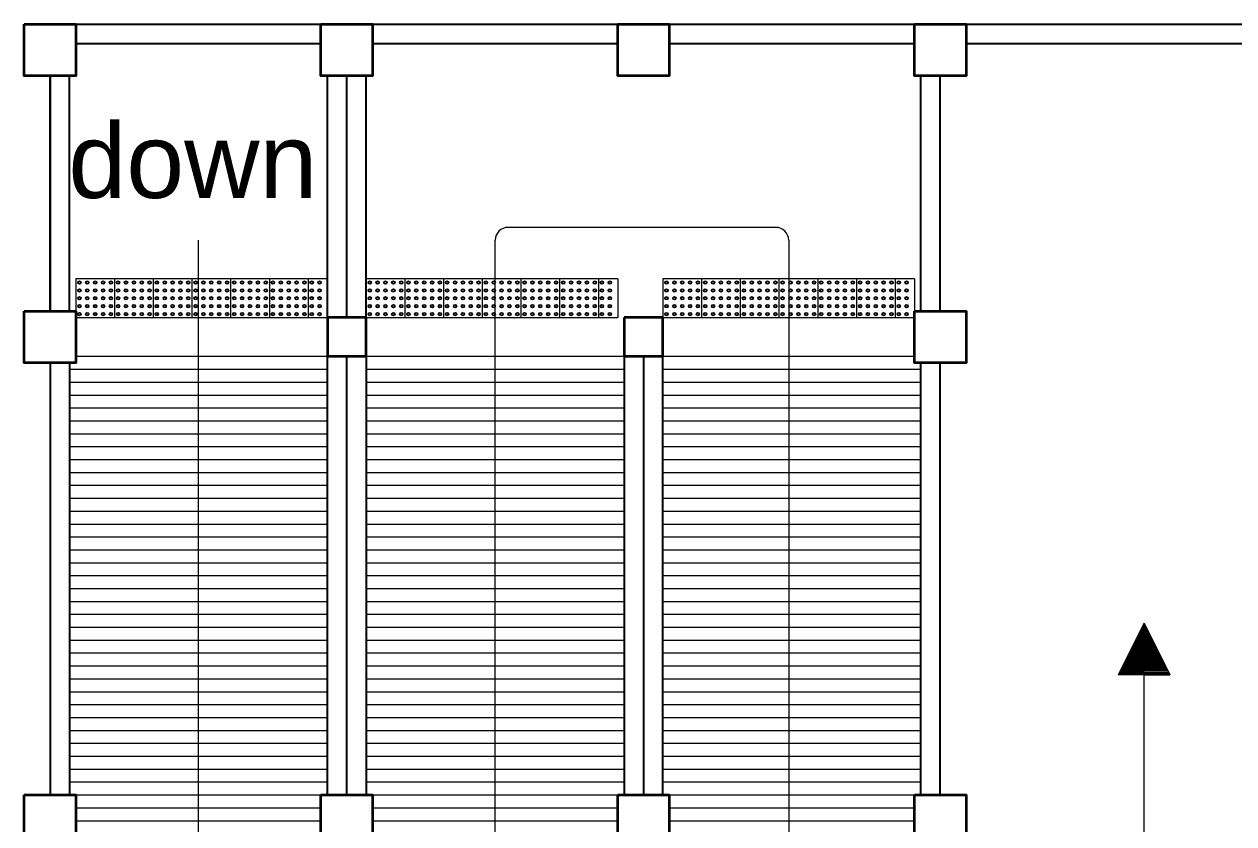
# Model space of a CAD drawing. Header units: inches. Extents: x 57 to 217, y -85 to 29.
# Drawn here: x 127.9 to 137.28, y -61.93 to -55.73 of the extents above; entities that cross this region are included whole.
import ezdxf

# ---------------------------------------------------------------- set-up
doc = ezdxf.new("R2010")
doc.units = ezdxf.units.IN
doc.header["$MEASUREMENT"] = 0
doc.styles.add('SWISSLT175', font='swissl.ttf', dxfattribs={"height": 0.175})

msp = doc.modelspace()

# ---------------------------------------------------------------- linework, layer by layer
at = {"color": 8, "lineweight": 25}
for p, q in [((128.3024, -55.7289), (132.9024, -55.7289)), ((132.9024, -55.7289), (138.2024, -55.7289)), ((128.3024, -55.8789), (130.2024, -55.8789)), ((130.6024, -55.8789), (132.5024, -55.8789)), ((132.9024, -55.8789), (134.8024, -55.8789)), ((135.2024, -55.8789), (138.2024, -55.8789)), ((128.1024, -56.1289), (128.1024, -57.9539)), ((128.1024, -57.9539), (128.1024, -56.1289)), ((128.2524, -57.9539), (128.2524, -56.1289)), ((130.2524, -58.0039), (130.2524, -56.1289)), ((130.4024, -58.0039), (130.4024, -56.1289)), ((130.5524, -58.0039), (130.5524, -56.1289)), ((134.8524, -57.9539), (134.8524, -56.1289)), ((135.0024, -57.9539), (135.0024, -56.1289)), ((132.5524, -58.0039), (132.5524, -61.7039)), ((132.8524, -61.7039), (132.8524, -58.0039)), ((130.2524, -61.7039), (130.2524, -58.3039)), ((130.4024, -61.7039), (130.4024, -58.3039)), ((130.5524, -58.3039), (130.5524, -61.7039)), ((132.7024, -58.3039), (132.7024, -61.7039)), ((128.1024, -58.3539), (128.1024, -61.7039)), ((128.2524, -58.3539), (128.2524, -61.7039)), ((134.8524, -61.7039), (134.8524, -58.3539)), ((135.0024, -61.7039), (135.0024, -58.3539))]:
    msp.add_line(p, q, dxfattribs=at)
at = {"color": 8, "lineweight": 9}
for p, q in [((133.7274, -57.3039), (131.6524, -57.3039)), ((129.2524, -70.3039), (129.2524, -57.4039)), ((131.5524, -71.3572), (131.5524, -57.4039)), ((133.8274, -57.4039), (133.8274, -71.3572)), ((128.6024, -57.7039), (128.3024, -57.7039)), ((128.3024, -57.7039), (128.3024, -58.0039)), ((128.9024, -57.7039), (128.6024, -57.7039)), ((128.6024, -57.7039), (128.6024, -58.0039)), ((129.2024, -57.7039), (128.9024, -57.7039)), ((128.9024, -57.7039), (128.9024, -58.0039)), ((129.5024, -57.7039), (129.2024, -57.7039)), ((129.2024, -57.7039), (129.2024, -58.0039)), ((129.8024, -57.7039), (129.5024, -57.7039)), ((129.5024, -57.7039), (129.5024, -58.0039)), ((129.8024, -57.7039), (129.8024, -58.0039)), ((130.1024, -57.7039), (129.8024, -57.7039)), ((130.1024, -57.7039), (130.1024, -58.0039)), ((130.2524, -57.7039), (130.1024, -57.7039)), ((130.2524, -57.7039), (130.2524, -58.0039)), ((130.8524, -57.7039), (130.5524, -57.7039)), ((130.5524, -57.7039), (130.5524, -58.0039)), ((131.1524, -57.7039), (130.8524, -57.7039)), ((130.8524, -57.7039), (130.8524, -58.0039)), ((131.4524, -57.7039), (131.1524, -57.7039)), ((131.1524, -57.7039), (131.1524, -58.0039)), ((131.7524, -57.7039), (131.4524, -57.7039)), ((131.4524, -57.7039), (131.4524, -58.0039)), ((132.0524, -57.7039), (131.7524, -57.7039)), ((131.7524, -57.7039), (131.7524, -58.0039)), ((132.3524, -57.7039), (132.0524, -57.7039)), ((132.0524, -57.7039), (132.0524, -58.0039)), ((132.5024, -57.7039), (132.3524, -57.7039)), ((132.3524, -57.7039), (132.3524, -58.0039)), ((132.5024, -57.7039), (132.5024, -58.0039)), ((133.1524, -57.7039), (132.8524, -57.7039)), ((132.8524, -57.7039), (132.8524, -58.0039)), ((133.4524, -57.7039), (133.1524, -57.7039)), ((133.1524, -57.7039), (133.1524, -58.0039)), ((133.7524, -57.7039), (133.4524, -57.7039)), ((133.4524, -57.7039), (133.4524, -58.0039)), ((134.0524, -57.7039), (133.7524, -57.7039)), ((133.7524, -57.7039), (133.7524, -58.0039)), ((134.3524, -57.7039), (134.0524, -57.7039)), ((134.0524, -57.7039), (134.0524, -58.0039)), ((134.6524, -57.7039), (134.3524, -57.7039)), ((134.3524, -57.7039), (134.3524, -58.0039)), ((134.8024, -57.7039), (134.6524, -57.7039)), ((134.6524, -57.7039), (134.6524, -58.0039)), ((134.8024, -57.7039), (134.8024, -58.0039)), ((128.3024, -58.0039), (128.6024, -58.0039)), ((128.6024, -58.0039), (128.9024, -58.0039)), ((128.9024, -58.0039), (129.2024, -58.0039)), ((129.2024, -58.0039), (129.5024, -58.0039)), ((129.5024, -58.0039), (129.8024, -58.0039)), ((129.8024, -58.0039), (130.1024, -58.0039)), ((130.1024, -58.0039), (130.4024, -58.0039)), ((130.5524, -58.0039), (130.8524, -58.0039)), ((130.8524, -58.0039), (131.1524, -58.0039)), ((131.1524, -58.0039), (131.4524, -58.0039)), ((131.4524, -58.0039), (131.7524, -58.0039)), ((131.7524, -58.0039), (132.0524, -58.0039)), ((132.0524, -58.0039), (132.5024, -58.0039)), ((132.8524, -58.0039), (133.1524, -58.0039)), ((133.1524, -58.0039), (133.4524, -58.0039)), ((133.4524, -58.0039), (133.7524, -58.0039)), ((133.7524, -58.0039), (134.0524, -58.0039)), ((134.0524, -58.0039), (134.3524, -58.0039)), ((134.3524, -58.0039), (134.8024, -58.0039)), ((128.3024, -58.3039), (130.2524, -58.3039)), ((130.5524, -58.3039), (132.5524, -58.3039)), ((132.8524, -58.3039), (134.8024, -58.3039)), ((128.2524, -58.4039), (130.2524, -58.4039)), ((130.5524, -58.4039), (132.5524, -58.4039)), ((132.8524, -58.4039), (134.8524, -58.4039)), ((128.2524, -58.5039), (130.2524, -58.5039)), ((130.5524, -58.5039), (132.5524, -58.5039)), ((132.8524, -58.5039), (134.8524, -58.5039)), ((128.2524, -58.6039), (130.2524, -58.6039)), ((130.5524, -58.6039), (132.5524, -58.6039)), ((132.8524, -58.6039), (134.8524, -58.6039)), ((128.2524, -58.7039), (130.2524, -58.7039)), ((130.5524, -58.7039), (132.5524, -58.7039)), ((132.8524, -58.7039), (134.8524, -58.7039)), ((128.2524, -58.8039), (130.2524, -58.8039)), ((130.5524, -58.8039), (132.5524, -58.8039)), ((132.8524, -58.8039), (134.8524, -58.8039)), ((128.2524, -58.9039), (130.2524, -58.9039)), ((130.5524, -58.9039), (132.5524, -58.9039)), ((132.8524, -58.9039), (134.8524, -58.9039)), ((128.2524, -59.0039), (130.2524, -59.0039)), ((130.5524, -59.0039), (132.5524, -59.0039)), ((132.8524, -59.0039), (134.8524, -59.0039)), ((128.2524, -59.1039), (130.2524, -59.1039)), ((130.5524, -59.1039), (132.5524, -59.1039)), ((132.8524, -59.1039), (134.8524, -59.1039)), ((128.2524, -59.2039), (130.2524, -59.2039)), ((130.5524, -59.2039), (132.5524, -59.2039)), ((132.8524, -59.2039), (134.8524, -59.2039)), ((128.2524, -59.3039), (130.2524, -59.3039)), ((130.5524, -59.3039), (132.5524, -59.3039)), ((132.8524, -59.3039), (134.8524, -59.3039)), ((128.2524, -59.4039), (130.2524, -59.4039)), ((130.5524, -59.4039), (132.5524, -59.4039)), ((132.8524, -59.4039), (134.8524, -59.4039)), ((128.2524, -59.5039), (130.2524, -59.5039)), ((130.5524, -59.5039), (132.5524, -59.5039)), ((132.8524, -59.5039), (134.8524, -59.5039)), ((128.2524, -59.6039), (130.2524, -59.6039)), ((130.5524, -59.6039), (132.5524, -59.6039)), ((132.8524, -59.6039), (134.8524, -59.6039)), ((128.2524, -59.7039), (130.2524, -59.7039)), ((130.5524, -59.7039), (132.5524, -59.7039)), ((132.8524, -59.7039), (134.8524, -59.7039)), ((128.2524, -59.8039), (130.2524, -59.8039)), ((130.5524, -59.8039), (132.5524, -59.8039)), ((132.8524, -59.8039), (134.8524, -59.8039)), ((128.2524, -59.9039), (130.2524, -59.9039)), ((130.5524, -59.9039), (132.5524, -59.9039)), ((132.8524, -59.9039), (134.8524, -59.9039)), ((128.2524, -60.0039), (130.2524, -60.0039)), ((130.5524, -60.0039), (132.5524, -60.0039)), ((132.8524, -60.0039), (134.8524, -60.0039)), ((128.2524, -60.1039), (130.2524, -60.1039)), ((130.5524, -60.1039), (132.5524, -60.1039)), ((132.8524, -60.1039), (134.8524, -60.1039)), ((128.2524, -60.2039), (130.2524, -60.2039)), ((130.5524, -60.2039), (132.5524, -60.2039)), ((132.8524, -60.2039), (134.8524, -60.2039)), ((128.2524, -60.3039), (130.2524, -60.3039)), ((130.5524, -60.3039), (132.5524, -60.3039)), ((132.8524, -60.3039), (134.8524, -60.3039)), ((136.582, -60.3725), (136.382, -60.7725)), ((136.582, -60.3725), (136.782, -60.7725)), ((128.2524, -60.4039), (130.2524, -60.4039)), ((130.5524, -60.4039), (132.5524, -60.4039)), ((132.8524, -60.4039), (134.8524, -60.4039)), ((136.582, -60.4625), (136.537, -60.4625)), ((136.582, -60.4525), (136.542, -60.4525)), ((136.582, -60.4425), (136.547, -60.4425)), ((136.582, -60.4325), (136.552, -60.4325)), ((136.582, -60.4225), (136.557, -60.4225)), ((136.582, -60.4125), (136.562, -60.4125)), ((136.582, -60.4025), (136.567, -60.4025)), ((136.582, -60.3925), (136.572, -60.3925)), ((136.582, -60.3825), (136.577, -60.3825)), ((136.587, -60.3825), (136.582, -60.3825)), ((136.592, -60.3925), (136.582, -60.3925)), ((136.597, -60.4025), (136.582, -60.4025)), ((136.602, -60.4125), (136.582, -60.4125)), ((136.607, -60.4225), (136.582, -60.4225)), ((136.612, -60.4325), (136.582, -60.4325)), ((136.617, -60.4425), (136.582, -60.4425)), ((136.622, -60.4525), (136.582, -60.4525)), ((136.627, -60.4625), (136.582, -60.4625)), ((128.2524, -60.5039), (130.2524, -60.5039)), ((130.5524, -60.5039), (132.5524, -60.5039)), ((132.8524, -60.5039), (134.8524, -60.5039)), ((136.582, -60.5525), (136.492, -60.5525)), ((136.582, -60.5425), (136.497, -60.5425)), ((136.582, -60.5325), (136.502, -60.5325)), ((136.582, -60.5225), (136.507, -60.5225)), ((136.582, -60.5125), (136.512, -60.5125)), ((136.582, -60.5025), (136.517, -60.5025)), ((136.582, -60.4925), (136.522, -60.4925)), ((136.582, -60.4825), (136.527, -60.4825)), ((136.582, -60.4725), (136.532, -60.4725)), ((136.632, -60.4725), (136.582, -60.4725)), ((136.637, -60.4825), (136.582, -60.4825)), ((136.642, -60.4925), (136.582, -60.4925)), ((136.647, -60.5025), (136.582, -60.5025)), ((136.652, -60.5125), (136.582, -60.5125)), ((136.657, -60.5225), (136.582, -60.5225)), ((136.662, -60.5325), (136.582, -60.5325)), ((136.667, -60.5425), (136.582, -60.5425)), ((136.672, -60.5525), (136.582, -60.5525)), ((128.2524, -60.6039), (130.2524, -60.6039)), ((130.5524, -60.6039), (132.5524, -60.6039)), ((132.8524, -60.6039), (134.8524, -60.6039)), ((136.582, -60.6525), (136.442, -60.6525)), ((136.582, -60.6425), (136.447, -60.6425)), ((136.582, -60.6325), (136.452, -60.6325)), ((136.582, -60.6225), (136.457, -60.6225)), ((136.582, -60.6125), (136.462, -60.6125)), ((136.582, -60.6025), (136.467, -60.6025)), ((136.582, -60.5925), (136.472, -60.5925)), ((136.582, -60.5825), (136.477, -60.5825)), ((136.582, -60.5725), (136.482, -60.5725)), ((136.582, -60.5625), (136.487, -60.5625)), ((136.677, -60.5625), (136.582, -60.5625)), ((136.682, -60.5725), (136.582, -60.5725)), ((136.687, -60.5825), (136.582, -60.5825)), ((136.692, -60.5925), (136.582, -60.5925)), ((136.697, -60.6025), (136.582, -60.6025)), ((136.702, -60.6125), (136.582, -60.6125)), ((136.707, -60.6225), (136.582, -60.6225)), ((136.712, -60.6325), (136.582, -60.6325)), ((136.717, -60.6425), (136.582, -60.6425)), ((136.722, -60.6525), (136.582, -60.6525)), ((128.2524, -60.7039), (130.2524, -60.7039)), ((130.5524, -60.7039), (132.5524, -60.7039)), ((132.8524, -60.7039), (134.8524, -60.7039)), ((136.582, -60.7425), (136.397, -60.7425)), ((136.582, -60.7325), (136.402, -60.7325)), ((136.582, -60.7225), (136.407, -60.7225)), ((136.582, -60.7125), (136.412, -60.7125)), ((136.582, -60.7025), (136.417, -60.7025)), ((136.582, -60.6925), (136.422, -60.6925)), ((136.582, -60.6825), (136.427, -60.6825)), ((136.582, -60.6825), (136.427, -60.6825)), ((136.582, -60.6725), (136.432, -60.6725)), ((136.582, -60.6625), (136.437, -60.6625)), ((136.727, -60.6625), (136.582, -60.6625)), ((136.732, -60.6725), (136.582, -60.6725)), ((136.737, -60.6825), (136.582, -60.6825)), ((136.737, -60.6825), (136.582, -60.6825)), ((136.742, -60.6925), (136.582, -60.6925)), ((136.747, -60.7025), (136.582, -60.7025)), ((136.752, -60.7125), (136.582, -60.7125)), ((136.757, -60.7225), (136.582, -60.7225)), ((136.762, -60.7325), (136.582, -60.7325)), ((136.767, -60.7425), (136.582, -60.7425)), ((128.2524, -60.8039), (130.2524, -60.8039)), ((130.5524, -60.8039), (132.5524, -60.8039)), ((132.8524, -60.8039), (134.8524, -60.8039)), ((136.582, -60.7725), (136.382, -60.7725)), ((136.582, -60.7625), (136.387, -60.7625)), ((136.582, -60.7525), (136.392, -60.7525)), ((136.582, -60.7525), (136.772, -60.7525)), ((136.582, -60.7625), (136.777, -60.7625)), ((136.582, -68.0903), (136.582, -60.7725)), ((136.582, -60.7725), (136.782, -60.7725)), ((128.2524, -60.9039), (130.2524, -60.9039)), ((130.5524, -60.9039), (132.5524, -60.9039)), ((132.8524, -60.9039), (134.8524, -60.9039)), ((128.2524, -61.0039), (130.2524, -61.0039)), ((130.5524, -61.0039), (132.5524, -61.0039)), ((132.8524, -61.0039), (134.8524, -61.0039)), ((128.2524, -61.1039), (130.2524, -61.1039)), ((130.5524, -61.1039), (132.5524, -61.1039)), ((132.8524, -61.1039), (134.8524, -61.1039)), ((128.2524, -61.2039), (130.2524, -61.2039)), ((130.5524, -61.2039), (132.5524, -61.2039)), ((132.8524, -61.2039), (134.8524, -61.2039)), ((128.2524, -61.3039), (130.2524, -61.3039)), ((130.5524, -61.3039), (132.5524, -61.3039)), ((132.8524, -61.3039), (134.8524, -61.3039)), ((128.2524, -61.4039), (130.2524, -61.4039)), ((130.5524, -61.4039), (132.5524, -61.4039)), ((132.8524, -61.4039), (134.8524, -61.4039)), ((128.2524, -61.5039), (130.2524, -61.5039)), ((130.5524, -61.5039), (132.5524, -61.5039)), ((132.8524, -61.5039), (134.8524, -61.5039)), ((128.2524, -61.6039), (130.2524, -61.6039)), ((130.5524, -61.6039), (132.5524, -61.6039)), ((132.8524, -61.6039), (134.8524, -61.6039)), ((128.2524, -61.7039), (130.2524, -61.7039)), ((130.5524, -61.7039), (132.5524, -61.7039)), ((132.8524, -61.7039), (134.8524, -61.7039)), ((128.3024, -61.8039), (130.2024, -61.8039)), ((130.6024, -61.8039), (132.5024, -61.8039)), ((132.9024, -61.8039), (134.8024, -61.8039)), ((128.3024, -61.9039), (130.2024, -61.9039)), ((130.6024, -61.9039), (132.5024, -61.9039)), ((132.9024, -61.9039), (134.8024, -61.9039))]:
    msp.add_line(p, q, dxfattribs=at)
at = {"color": 8, "lineweight": 35}
for p, q in [((130.5524, -58.0039), (130.2524, -58.0039)), ((130.2524, -58.0039), (130.2524, -58.3039)), ((130.5524, -58.3039), (130.5524, -58.0039)), ((132.8524, -58.0039), (132.5524, -58.0039)), ((132.5524, -58.0039), (132.5524, -58.3039)), ((132.8524, -58.3039), (132.8524, -58.0039)), ((130.2524, -58.3039), (130.5524, -58.3039)), ((130.2524, -58.3039), (130.5524, -58.3039)), ((132.5524, -58.3039), (132.8524, -58.3039))]:
    msp.add_line(p, q, dxfattribs=at)
for points in [[(127.9024, -55.7289), (128.3024, -55.7289), (128.3024, -56.1289), (127.9024, -56.1289)], [(130.2024, -55.7289), (130.6024, -55.7289), (130.6024, -56.1289), (130.2024, -56.1289)], [(132.5024, -55.7289), (132.9024, -55.7289), (132.9024, -56.1289), (132.5024, -56.1289)], [(134.8024, -55.7289), (135.2024, -55.7289), (135.2024, -56.1289), (134.8024, -56.1289)], [(127.9024, -57.9539), (128.3024, -57.9539), (128.3024, -58.3539), (127.9024, -58.3539)], [(134.8024, -57.9539), (135.2024, -57.9539), (135.2024, -58.3539), (134.8024, -58.3539)], [(127.9024, -61.7039), (128.3024, -61.7039), (128.3024, -62.1039), (127.9024, -62.1039)], [(130.2024, -61.7039), (130.6024, -61.7039), (130.6024, -62.1039), (130.2024, -62.1039)], [(132.5024, -61.7039), (132.9024, -61.7039), (132.9024, -62.1039), (132.5024, -62.1039)], [(134.8024, -61.7039), (135.2024, -61.7039), (135.2024, -62.1039), (134.8024, -62.1039)]]:
    msp.add_lwpolyline(points, close=True, dxfattribs=at)
at = {"color": 8, "lineweight": 9}
for centre, radius in [((128.3304, -57.7319), 0.013), ((128.3304, -57.7319), 0.009), ((128.3914, -57.7319), 0.013), ((128.3914, -57.7319), 0.009), ((128.4524, -57.7319), 0.013), ((128.4524, -57.7319), 0.009), ((128.5134, -57.7319), 0.013), ((128.5134, -57.7319), 0.009), ((128.5744, -57.7319), 0.013), ((128.5744, -57.7319), 0.009), ((128.6304, -57.7319), 0.013), ((128.6304, -57.7319), 0.009), ((128.6914, -57.7319), 0.013), ((128.6914, -57.7319), 0.009), ((128.7524, -57.7319), 0.013), ((128.7524, -57.7319), 0.009), ((128.8134, -57.7319), 0.013), ((128.8134, -57.7319), 0.009), ((128.8744, -57.7319), 0.013), ((128.8744, -57.7319), 0.009), ((128.9304, -57.7319), 0.013), ((128.9304, -57.7319), 0.009), ((128.9914, -57.7319), 0.013), ((128.9914, -57.7319), 0.009), ((129.0524, -57.7319), 0.013), ((129.0524, -57.7319), 0.009), ((129.1134, -57.7319), 0.013), ((129.1134, -57.7319), 0.009), ((129.1744, -57.7319), 0.013), ((129.1744, -57.7319), 0.009), ((129.2304, -57.7319), 0.013), ((129.2304, -57.7319), 0.009), ((129.2914, -57.7319), 0.013), ((129.2914, -57.7319), 0.009), ((129.3524, -57.7319), 0.013), ((129.3524, -57.7319), 0.009), ((129.4134, -57.7319), 0.013), ((129.4134, -57.7319), 0.009), ((129.4744, -57.7319), 0.013), ((129.4744, -57.7319), 0.009), ((129.5304, -57.7319), 0.013), ((129.5304, -57.7319), 0.009), ((129.5914, -57.7319), 0.013), ((129.5914, -57.7319), 0.009), ((129.6524, -57.7319), 0.013), ((129.6524, -57.7319), 0.009), ((129.7134, -57.7319), 0.013), ((129.7134, -57.7319), 0.009), ((129.7744, -57.7319), 0.013), ((129.7744, -57.7319), 0.009), ((129.8304, -57.7319), 0.013), ((129.8304, -57.7319), 0.009), ((129.8914, -57.7319), 0.013), ((129.8914, -57.7319), 0.009), ((129.9524, -57.7319), 0.013), ((129.9524, -57.7319), 0.009), ((130.0134, -57.7319), 0.013), ((130.0134, -57.7319), 0.009), ((130.0744, -57.7319), 0.013), ((130.0744, -57.7319), 0.009), ((130.1304, -57.7319), 0.013), ((130.1304, -57.7319), 0.009), ((130.1914, -57.7319), 0.013), ((130.1914, -57.7319), 0.009), ((130.5804, -57.7319), 0.013), ((130.5804, -57.7319), 0.009), ((130.6414, -57.7319), 0.013), ((130.6414, -57.7319), 0.009), ((130.7024, -57.7319), 0.013), ((130.7024, -57.7319), 0.009), ((130.7634, -57.7319), 0.013), ((130.7634, -57.7319), 0.009), ((130.8244, -57.7319), 0.013), ((130.8244, -57.7319), 0.009), ((130.8804, -57.7319), 0.013), ((130.8804, -57.7319), 0.009), ((130.9414, -57.7319), 0.013), ((130.9414, -57.7319), 0.009), ((131.0024, -57.7319), 0.013), ((131.0024, -57.7319), 0.009), ((131.0634, -57.7319), 0.013), ((131.0634, -57.7319), 0.009), ((131.1244, -57.7319), 0.013), ((131.1244, -57.7319), 0.009), ((131.1804, -57.7319), 0.013), ((131.1804, -57.7319), 0.009), ((131.2414, -57.7319), 0.013), ((131.2414, -57.7319), 0.009), ((131.3024, -57.7319), 0.013), ((131.3024, -57.7319), 0.009), ((131.3634, -57.7319), 0.013), ((131.3634, -57.7319), 0.009), ((131.4244, -57.7319), 0.013), ((131.4244, -57.7319), 0.009), ((131.4804, -57.7319), 0.013), ((131.4804, -57.7319), 0.009), ((131.5414, -57.7319), 0.013), ((131.5414, -57.7319), 0.009), ((131.6024, -57.7319), 0.013), ((131.6024, -57.7319), 0.009), ((131.6634, -57.7319), 0.013), ((131.6634, -57.7319), 0.009), ((131.7244, -57.7319), 0.013), ((131.7244, -57.7319), 0.009), ((131.7804, -57.7319), 0.013), ((131.7804, -57.7319), 0.009), ((131.8414, -57.7319), 0.013), ((131.8414, -57.7319), 0.009), ((131.9024, -57.7319), 0.013), ((131.9024, -57.7319), 0.009), ((131.9634, -57.7319), 0.013), ((131.9634, -57.7319), 0.009), ((132.0244, -57.7319), 0.013), ((132.0244, -57.7319), 0.009), ((132.0804, -57.7319), 0.013), ((132.0804, -57.7319), 0.009), ((132.1414, -57.7319), 0.013), ((132.1414, -57.7319), 0.009), ((132.2024, -57.7319), 0.013), ((132.2024, -57.7319), 0.009), ((132.2634, -57.7319), 0.013), ((132.2634, -57.7319), 0.009), ((132.3244, -57.7319), 0.013), ((132.3244, -57.7319), 0.009), ((132.3804, -57.7319), 0.013), ((132.3804, -57.7319), 0.009), ((132.4414, -57.7319), 0.013), ((132.4414, -57.7319), 0.009), ((132.8804, -57.7319), 0.013), ((132.8804, -57.7319), 0.009), ((132.9414, -57.7319), 0.013), ((132.9414, -57.7319), 0.009), ((133.0024, -57.7319), 0.013), ((133.0024, -57.7319), 0.009), ((133.0634, -57.7319), 0.013), ((133.0634, -57.7319), 0.009), ((133.1244, -57.7319), 0.013), ((133.1244, -57.7319), 0.009), ((133.1804, -57.7319), 0.013), ((133.1804, -57.7319), 0.009), ((133.2414, -57.7319), 0.013), ((133.2414, -57.7319), 0.009), ((133.3024, -57.7319), 0.013), ((133.3024, -57.7319), 0.009), ((133.3634, -57.7319), 0.013), ((133.3634, -57.7319), 0.009), ((133.4244, -57.7319), 0.013), ((133.4244, -57.7319), 0.009), ((133.4804, -57.7319), 0.013), ((133.4804, -57.7319), 0.009), ((133.5414, -57.7319), 0.013), ((133.5414, -57.7319), 0.009), ((133.6024, -57.7319), 0.013), ((133.6024, -57.7319), 0.009), ((133.6634, -57.7319), 0.013), ((133.6634, -57.7319), 0.009), ((133.7244, -57.7319), 0.013), ((133.7244, -57.7319), 0.009), ((133.7804, -57.7319), 0.013), ((133.7804, -57.7319), 0.009), ((133.8414, -57.7319), 0.013), ((133.8414, -57.7319), 0.009), ((133.9024, -57.7319), 0.013), ((133.9024, -57.7319), 0.009), ((133.9634, -57.7319), 0.013), ((133.9634, -57.7319), 0.009), ((134.0244, -57.7319), 0.013), ((134.0244, -57.7319), 0.009), ((134.0804, -57.7319), 0.013), ((134.0804, -57.7319), 0.009), ((134.1414, -57.7319), 0.013), ((134.1414, -57.7319), 0.009), ((134.2024, -57.7319), 0.013), ((134.2024, -57.7319), 0.009), ((134.2634, -57.7319), 0.013), ((134.2634, -57.7319), 0.009), ((134.3244, -57.7319), 0.013), ((134.3244, -57.7319), 0.009), ((134.3804, -57.7319), 0.013), ((134.3804, -57.7319), 0.009), ((134.4414, -57.7319), 0.013), ((134.4414, -57.7319), 0.009), ((134.5024, -57.7319), 0.013), ((134.5024, -57.7319), 0.009), ((134.5634, -57.7319), 0.013), ((134.5634, -57.7319), 0.009), ((134.6244, -57.7319), 0.013), ((134.6244, -57.7319), 0.009), ((134.6804, -57.7319), 0.013), ((134.6804, -57.7319), 0.009), ((134.7414, -57.7319), 0.013), ((134.7414, -57.7319), 0.009), ((128.3304, -57.7929), 0.013), ((128.3304, -57.8539), 0.013), ((128.3304, -57.7929), 0.009), ((128.3914, -57.7929), 0.013), ((128.3914, -57.8539), 0.013), ((128.3914, -57.7929), 0.009), ((128.4524, -57.7929), 0.013), ((128.4524, -57.8539), 0.013), ((128.4524, -57.7929), 0.009), ((128.5134, -57.7929), 0.013), ((128.5134, -57.8539), 0.013), ((128.5134, -57.7929), 0.009), ((128.5744, -57.7929), 0.013), ((128.5744, -57.8539), 0.013), ((128.5744, -57.7929), 0.009), ((128.6304, -57.7929), 0.013), ((128.6304, -57.8539), 0.013), ((128.6304, -57.7929), 0.009), ((128.6914, -57.7929), 0.013), ((128.6914, -57.8539), 0.013), ((128.6914, -57.7929), 0.009), ((128.7524, -57.7929), 0.013), ((128.7524, -57.8539), 0.013), ((128.7524, -57.7929), 0.009), ((128.8134, -57.7929), 0.013), ((128.8134, -57.8539), 0.013), ((128.8134, -57.7929), 0.009), ((128.8744, -57.7929), 0.013), ((128.8744, -57.8539), 0.013), ((128.8744, -57.7929), 0.009), ((128.9304, -57.7929), 0.013), ((128.9304, -57.8539), 0.013), ((128.9304, -57.7929), 0.009), ((128.9914, -57.7929), 0.013), ((128.9914, -57.8539), 0.013), ((128.9914, -57.7929), 0.009), ((129.0524, -57.7929), 0.013), ((129.0524, -57.8539), 0.013), ((129.0524, -57.7929), 0.009), ((129.1134, -57.7929), 0.013), ((129.1134, -57.8539), 0.013), ((129.1134, -57.7929), 0.009), ((129.1744, -57.7929), 0.013), ((129.1744, -57.8539), 0.013), ((129.1744, -57.7929), 0.009), ((129.2304, -57.7929), 0.013), ((129.2304, -57.8539), 0.013), ((129.2304, -57.7929), 0.009), ((129.2914, -57.7929), 0.013), ((129.2914, -57.8539), 0.013), ((129.2914, -57.7929), 0.009), ((129.3524, -57.7929), 0.013), ((129.3524, -57.8539), 0.013), ((129.3524, -57.7929), 0.009), ((129.4134, -57.7929), 0.013), ((129.4134, -57.8539), 0.013), ((129.4134, -57.7929), 0.009), ((129.4744, -57.7929), 0.013), ((129.4744, -57.8539), 0.013), ((129.4744, -57.7929), 0.009), ((129.5304, -57.7929), 0.013), ((129.5304, -57.8539), 0.013), ((129.5304, -57.7929), 0.009), ((129.5914, -57.7929), 0.013), ((129.5914, -57.8539), 0.013), ((129.5914, -57.7929), 0.009), ((129.6524, -57.7929), 0.013), ((129.6524, -57.8539), 0.013), ((129.6524, -57.7929), 0.009), ((129.7134, -57.7929), 0.013), ((129.7134, -57.8539), 0.013), ((129.7134, -57.7929), 0.009), ((129.7744, -57.7929), 0.013), ((129.7744, -57.8539), 0.013), ((129.7744, -57.7929), 0.009), ((129.8304, -57.7929), 0.013), ((129.8304, -57.8539), 0.013), ((129.8304, -57.7929), 0.009), ((129.8914, -57.7929), 0.013), ((129.8914, -57.8539), 0.013), ((129.8914, -57.7929), 0.009), ((129.9524, -57.7929), 0.013), ((129.9524, -57.8539), 0.013), ((129.9524, -57.7929), 0.009), ((130.0134, -57.7929), 0.013), ((130.0134, -57.8539), 0.013), ((130.0134, -57.7929), 0.009), ((130.0744, -57.7929), 0.013), ((130.0744, -57.8539), 0.013), ((130.0744, -57.7929), 0.009), ((130.1304, -57.7929), 0.013), ((130.1304, -57.8539), 0.013), ((130.1304, -57.7929), 0.009), ((130.1914, -57.7929), 0.013), ((130.1914, -57.8539), 0.013), ((130.1914, -57.7929), 0.009), ((130.5804, -57.7929), 0.013), ((130.5804, -57.8539), 0.013), ((130.5804, -57.7929), 0.009), ((130.6414, -57.7929), 0.013), ((130.6414, -57.8539), 0.013), ((130.6414, -57.7929), 0.009), ((130.7024, -57.7929), 0.013), ((130.7024, -57.8539), 0.013), ((130.7024, -57.7929), 0.009), ((130.7634, -57.7929), 0.013), ((130.7634, -57.8539), 0.013), ((130.7634, -57.7929), 0.009), ((130.8244, -57.7929), 0.013), ((130.8244, -57.8539), 0.013), ((130.8244, -57.7929), 0.009), ((130.8804, -57.7929), 0.013), ((130.8804, -57.8539), 0.013), ((130.8804, -57.7929), 0.009), ((130.9414, -57.7929), 0.013), ((130.9414, -57.8539), 0.013), ((130.9414, -57.7929), 0.009), ((131.0024, -57.7929), 0.013), ((131.0024, -57.8539), 0.013), ((131.0024, -57.7929), 0.009), ((131.0634, -57.7929), 0.013), ((131.0634, -57.8539), 0.013), ((131.0634, -57.7929), 0.009), ((131.1244, -57.7929), 0.013), ((131.1244, -57.8539), 0.013), ((131.1244, -57.7929), 0.009), ((131.1804, -57.7929), 0.013), ((131.1804, -57.8539), 0.013), ((131.1804, -57.7929), 0.009), ((131.2414, -57.7929), 0.013), ((131.2414, -57.8539), 0.013), ((131.2414, -57.7929), 0.009), ((131.3024, -57.7929), 0.013), ((131.3024, -57.8539), 0.013), ((131.3024, -57.7929), 0.009), ((131.3634, -57.7929), 0.013), ((131.3634, -57.8539), 0.013), ((131.3634, -57.7929), 0.009), ((131.4244, -57.7929), 0.013), ((131.4244, -57.8539), 0.013), ((131.4244, -57.7929), 0.009), ((131.4804, -57.7929), 0.013), ((131.4804, -57.8539), 0.013), ((131.4804, -57.7929), 0.009), ((131.5414, -57.7929), 0.013), ((131.5414, -57.8539), 0.013), ((131.5414, -57.7929), 0.009), ((131.6024, -57.7929), 0.013), ((131.6024, -57.8539), 0.013), ((131.6024, -57.7929), 0.009), ((131.6634, -57.7929), 0.013), ((131.6634, -57.8539), 0.013), ((131.6634, -57.7929), 0.009), ((131.7244, -57.7929), 0.013), ((131.7244, -57.8539), 0.013), ((131.7244, -57.7929), 0.009), ((131.7804, -57.7929), 0.013), ((131.7804, -57.8539), 0.013), ((131.7804, -57.7929), 0.009), ((131.8414, -57.7929), 0.013), ((131.8414, -57.8539), 0.013), ((131.8414, -57.7929), 0.009), ((131.9024, -57.7929), 0.013), ((131.9024, -57.8539), 0.013), ((131.9024, -57.7929), 0.009), ((131.9634, -57.7929), 0.013), ((131.9634, -57.8539), 0.013), ((131.9634, -57.7929), 0.009), ((132.0244, -57.7929), 0.013), ((132.0244, -57.8539), 0.013), ((132.0244, -57.7929), 0.009), ((132.0804, -57.7929), 0.013), ((132.0804, -57.8539), 0.013), ((132.0804, -57.7929), 0.009), ((132.1414, -57.7929), 0.013), ((132.1414, -57.8539), 0.013), ((132.1414, -57.7929), 0.009), ((132.2024, -57.7929), 0.013), ((132.2024, -57.8539), 0.013), ((132.2024, -57.7929), 0.009), ((132.2634, -57.7929), 0.013), ((132.2634, -57.8539), 0.013), ((132.2634, -57.7929), 0.009), ((132.3244, -57.7929), 0.013), ((132.3244, -57.8539), 0.013), ((132.3244, -57.7929), 0.009), ((132.3804, -57.7929), 0.013), ((132.3804, -57.8539), 0.013), ((132.3804, -57.7929), 0.009), ((132.4414, -57.7929), 0.013), ((132.4414, -57.8539), 0.013), ((132.4414, -57.7929), 0.009), ((132.8804, -57.7929), 0.013), ((132.8804, -57.8539), 0.013), ((132.8804, -57.7929), 0.009), ((132.9414, -57.7929), 0.013), ((132.9414, -57.8539), 0.013), ((132.9414, -57.7929), 0.009), ((133.0024, -57.7929), 0.013), ((133.0024, -57.8539), 0.013), ((133.0024, -57.7929), 0.009), ((133.0634, -57.7929), 0.013), ((133.0634, -57.8539), 0.013), ((133.0634, -57.7929), 0.009), ((133.1244, -57.7929), 0.013), ((133.1244, -57.8539), 0.013), ((133.1244, -57.7929), 0.009), ((133.1804, -57.7929), 0.013), ((133.1804, -57.8539), 0.013), ((133.1804, -57.7929), 0.009), ((133.2414, -57.7929), 0.013), ((133.2414, -57.8539), 0.013), ((133.2414, -57.7929), 0.009), ((133.3024, -57.7929), 0.013), ((133.3024, -57.8539), 0.013), ((133.3024, -57.7929), 0.009), ((133.3634, -57.7929), 0.013), ((133.3634, -57.8539), 0.013), ((133.3634, -57.7929), 0.009), ((133.4244, -57.7929), 0.013), ((133.4244, -57.8539), 0.013), ((133.4244, -57.7929), 0.009), ((133.4804, -57.7929), 0.013), ((133.4804, -57.8539), 0.013), ((133.4804, -57.7929), 0.009), ((133.5414, -57.7929), 0.013), ((133.5414, -57.8539), 0.013), ((133.5414, -57.7929), 0.009), ((133.6024, -57.7929), 0.013), ((133.6024, -57.8539), 0.013), ((133.6024, -57.7929), 0.009), ((133.6634, -57.7929), 0.013), ((133.6634, -57.8539), 0.013), ((133.6634, -57.7929), 0.009), ((133.7244, -57.7929), 0.013), ((133.7244, -57.8539), 0.013), ((133.7244, -57.7929), 0.009), ((133.7804, -57.7929), 0.013), ((133.7804, -57.8539), 0.013), ((133.7804, -57.7929), 0.009), ((133.8414, -57.7929), 0.013), ((133.8414, -57.8539), 0.013), ((133.8414, -57.7929), 0.009), ((133.9024, -57.7929), 0.013), ((133.9024, -57.8539), 0.013), ((133.9024, -57.7929), 0.009), ((133.9634, -57.7929), 0.013), ((133.9634, -57.8539), 0.013), ((133.9634, -57.7929), 0.009), ((134.0244, -57.7929), 0.013), ((134.0244, -57.8539), 0.013), ((134.0244, -57.7929), 0.009), ((134.0804, -57.7929), 0.013), ((134.0804, -57.8539), 0.013), ((134.0804, -57.7929), 0.009), ((134.1414, -57.7929), 0.013), ((134.1414, -57.8539), 0.013), ((134.1414, -57.7929), 0.009), ((134.2024, -57.7929), 0.013), ((134.2024, -57.8539), 0.013), ((134.2024, -57.7929), 0.009), ((134.2634, -57.7929), 0.013), ((134.2634, -57.8539), 0.013), ((134.2634, -57.7929), 0.009), ((134.3244, -57.7929), 0.013), ((134.3244, -57.8539), 0.013), ((134.3244, -57.7929), 0.009), ((134.3804, -57.7929), 0.013), ((134.3804, -57.8539), 0.013), ((134.3804, -57.7929), 0.009), ((134.4414, -57.7929), 0.013), ((134.4414, -57.8539), 0.013), ((134.4414, -57.7929), 0.009), ((134.5024, -57.7929), 0.013), ((134.5024, -57.8539), 0.013), ((134.5024, -57.7929), 0.009), ((134.5634, -57.7929), 0.013), ((134.5634, -57.8539), 0.013), ((134.5634, -57.7929), 0.009), ((134.6244, -57.7929), 0.013), ((134.6244, -57.8539), 0.013), ((134.6244, -57.7929), 0.009), ((134.6804, -57.7929), 0.013), ((134.6804, -57.8539), 0.013), ((134.6804, -57.7929), 0.009), ((134.7414, -57.7929), 0.013), ((134.7414, -57.8539), 0.013), ((134.7414, -57.7929), 0.009), ((128.3304, -57.9149), 0.013), ((128.3304, -57.8539), 0.009), ((128.3304, -57.9149), 0.009), ((128.3914, -57.9149), 0.013), ((128.3914, -57.8539), 0.009), ((128.3914, -57.9149), 0.009), ((128.4524, -57.9149), 0.013), ((128.4524, -57.8539), 0.009), ((128.4524, -57.9149), 0.009), ((128.5134, -57.9149), 0.013), ((128.5134, -57.8539), 0.009), ((128.5134, -57.9149), 0.009), ((128.5744, -57.9149), 0.013), ((128.5744, -57.8539), 0.009), ((128.5744, -57.9149), 0.009), ((128.6304, -57.9149), 0.013), ((128.6304, -57.8539), 0.009), ((128.6304, -57.9149), 0.009), ((128.6914, -57.9149), 0.013), ((128.6914, -57.8539), 0.009), ((128.6914, -57.9149), 0.009), ((128.7524, -57.9149), 0.013), ((128.7524, -57.8539), 0.009), ((128.7524, -57.9149), 0.009), ((128.8134, -57.9149), 0.013), ((128.8134, -57.8539), 0.009), ((128.8134, -57.9149), 0.009), ((128.8744, -57.9149), 0.013), ((128.8744, -57.8539), 0.009), ((128.8744, -57.9149), 0.009), ((128.9304, -57.9149), 0.013), ((128.9304, -57.8539), 0.009), ((128.9304, -57.9149), 0.009), ((128.9914, -57.9149), 0.013), ((128.9914, -57.8539), 0.009), ((128.9914, -57.9149), 0.009), ((129.0524, -57.9149), 0.013), ((129.0524, -57.8539), 0.009), ((129.0524, -57.9149), 0.009), ((129.1134, -57.9149), 0.013), ((129.1134, -57.8539), 0.009), ((129.1134, -57.9149), 0.009), ((129.1744, -57.9149), 0.013), ((129.1744, -57.8539), 0.009), ((129.1744, -57.9149), 0.009), ((129.2304, -57.9149), 0.013), ((129.2304, -57.8539), 0.009), ((129.2304, -57.9149), 0.009), ((129.2914, -57.9149), 0.013), ((129.2914, -57.8539), 0.009), ((129.2914, -57.9149), 0.009), ((129.3524, -57.9149), 0.013), ((129.3524, -57.8539), 0.009), ((129.3524, -57.9149), 0.009), ((129.4134, -57.9149), 0.013), ((129.4134, -57.8539), 0.009), ((129.4134, -57.9149), 0.009), ((129.4744, -57.9149), 0.013), ((129.4744, -57.8539), 0.009), ((129.4744, -57.9149), 0.009), ((129.5304, -57.9149), 0.013), ((129.5304, -57.8539), 0.009), ((129.5304, -57.9149), 0.009), ((129.5914, -57.9149), 0.013), ((129.5914, -57.8539), 0.009), ((129.5914, -57.9149), 0.009), ((129.6524, -57.9149), 0.013), ((129.6524, -57.8539), 0.009), ((129.6524, -57.9149), 0.009), ((129.7134, -57.9149), 0.013), ((129.7134, -57.8539), 0.009), ((129.7134, -57.9149), 0.009), ((129.7744, -57.9149), 0.013), ((129.7744, -57.8539), 0.009), ((129.7744, -57.9149), 0.009), ((129.8304, -57.9149), 0.013), ((129.8304, -57.8539), 0.009), ((129.8304, -57.9149), 0.009), ((129.8914, -57.9149), 0.013), ((129.8914, -57.8539), 0.009), ((129.8914, -57.9149), 0.009), ((129.9524, -57.9149), 0.013), ((129.9524, -57.8539), 0.009), ((129.9524, -57.9149), 0.009), ((130.0134, -57.9149), 0.013), ((130.0134, -57.8539), 0.009), ((130.0134, -57.9149), 0.009), ((130.0744, -57.9149), 0.013), ((130.0744, -57.8539), 0.009), ((130.0744, -57.9149), 0.009), ((130.1304, -57.9149), 0.013), ((130.1304, -57.8539), 0.009), ((130.1304, -57.9149), 0.009), ((130.1914, -57.9149), 0.013), ((130.1914, -57.8539), 0.009), ((130.1914, -57.9149), 0.009), ((130.5804, -57.9149), 0.013), ((130.5804, -57.8539), 0.009), ((130.5804, -57.9149), 0.009), ((130.6414, -57.9149), 0.013), ((130.6414, -57.8539), 0.009), ((130.6414, -57.9149), 0.009), ((130.7024, -57.9149), 0.013), ((130.7024, -57.8539), 0.009), ((130.7024, -57.9149), 0.009), ((130.7634, -57.9149), 0.013), ((130.7634, -57.8539), 0.009), ((130.7634, -57.9149), 0.009), ((130.8244, -57.9149), 0.013), ((130.8244, -57.8539), 0.009), ((130.8244, -57.9149), 0.009), ((130.8804, -57.9149), 0.013), ((130.8804, -57.8539), 0.009), ((130.8804, -57.9149), 0.009), ((130.9414, -57.9149), 0.013), ((130.9414, -57.8539), 0.009), ((130.9414, -57.9149), 0.009), ((131.0024, -57.9149), 0.013), ((131.0024, -57.8539), 0.009), ((131.0024, -57.9149), 0.009), ((131.0634, -57.9149), 0.013), ((131.0634, -57.8539), 0.009), ((131.0634, -57.9149), 0.009), ((131.1244, -57.9149), 0.013), ((131.1244, -57.8539), 0.009), ((131.1244, -57.9149), 0.009), ((131.1804, -57.9149), 0.013), ((131.1804, -57.8539), 0.009), ((131.1804, -57.9149), 0.009), ((131.2414, -57.9149), 0.013), ((131.2414, -57.8539), 0.009), ((131.2414, -57.9149), 0.009), ((131.3024, -57.9149), 0.013), ((131.3024, -57.8539), 0.009), ((131.3024, -57.9149), 0.009), ((131.3634, -57.9149), 0.013), ((131.3634, -57.8539), 0.009), ((131.3634, -57.9149), 0.009), ((131.4244, -57.9149), 0.013), ((131.4244, -57.8539), 0.009), ((131.4244, -57.9149), 0.009), ((131.4804, -57.9149), 0.013), ((131.4804, -57.8539), 0.009), ((131.4804, -57.9149), 0.009), ((131.5414, -57.9149), 0.013), ((131.5414, -57.8539), 0.009), ((131.5414, -57.9149), 0.009), ((131.6024, -57.9149), 0.013), ((131.6024, -57.8539), 0.009), ((131.6024, -57.9149), 0.009), ((131.6634, -57.9149), 0.013), ((131.6634, -57.8539), 0.009), ((131.6634, -57.9149), 0.009), ((131.7244, -57.9149), 0.013), ((131.7244, -57.8539), 0.009), ((131.7244, -57.9149), 0.009), ((131.7804, -57.9149), 0.013), ((131.7804, -57.8539), 0.009), ((131.7804, -57.9149), 0.009), ((131.8414, -57.9149), 0.013), ((131.8414, -57.8539), 0.009), ((131.8414, -57.9149), 0.009), ((131.9024, -57.9149), 0.013), ((131.9024, -57.8539), 0.009), ((131.9024, -57.9149), 0.009), ((131.9634, -57.9149), 0.013), ((131.9634, -57.8539), 0.009), ((131.9634, -57.9149), 0.009), ((132.0244, -57.9149), 0.013), ((132.0244, -57.8539), 0.009), ((132.0244, -57.9149), 0.009), ((132.0804, -57.9149), 0.013), ((132.0804, -57.8539), 0.009), ((132.0804, -57.9149), 0.009), ((132.1414, -57.9149), 0.013), ((132.1414, -57.8539), 0.009), ((132.1414, -57.9149), 0.009), ((132.2024, -57.9149), 0.013), ((132.2024, -57.8539), 0.009), ((132.2024, -57.9149), 0.009), ((132.2634, -57.9149), 0.013), ((132.2634, -57.8539), 0.009), ((132.2634, -57.9149), 0.009), ((132.3244, -57.9149), 0.013), ((132.3244, -57.8539), 0.009), ((132.3244, -57.9149), 0.009), ((132.3804, -57.9149), 0.013), ((132.3804, -57.8539), 0.009), ((132.3804, -57.9149), 0.009), ((132.4414, -57.9149), 0.013), ((132.4414, -57.8539), 0.009), ((132.4414, -57.9149), 0.009), ((132.8804, -57.9149), 0.013), ((132.8804, -57.8539), 0.009), ((132.8804, -57.9149), 0.009), ((132.9414, -57.9149), 0.013), ((132.9414, -57.8539), 0.009), ((132.9414, -57.9149), 0.009), ((133.0024, -57.9149), 0.013), ((133.0024, -57.8539), 0.009), ((133.0024, -57.9149), 0.009), ((133.0634, -57.9149), 0.013), ((133.0634, -57.8539), 0.009), ((133.0634, -57.9149), 0.009), ((133.1244, -57.9149), 0.013), ((133.1244, -57.8539), 0.009), ((133.1244, -57.9149), 0.009), ((133.1804, -57.9149), 0.013), ((133.1804, -57.8539), 0.009), ((133.1804, -57.9149), 0.009), ((133.2414, -57.9149), 0.013), ((133.2414, -57.8539), 0.009), ((133.2414, -57.9149), 0.009), ((133.3024, -57.9149), 0.013), ((133.3024, -57.8539), 0.009), ((133.3024, -57.9149), 0.009), ((133.3634, -57.9149), 0.013), ((133.3634, -57.8539), 0.009), ((133.3634, -57.9149), 0.009), ((133.4244, -57.9149), 0.013), ((133.4244, -57.8539), 0.009), ((133.4244, -57.9149), 0.009), ((133.4804, -57.9149), 0.013), ((133.4804, -57.8539), 0.009), ((133.4804, -57.9149), 0.009), ((133.5414, -57.9149), 0.013), ((133.5414, -57.8539), 0.009), ((133.5414, -57.9149), 0.009), ((133.6024, -57.9149), 0.013), ((133.6024, -57.8539), 0.009), ((133.6024, -57.9149), 0.009), ((133.6634, -57.9149), 0.013), ((133.6634, -57.8539), 0.009), ((133.6634, -57.9149), 0.009), ((133.7244, -57.9149), 0.013), ((133.7244, -57.8539), 0.009), ((133.7244, -57.9149), 0.009), ((133.7804, -57.9149), 0.013), ((133.7804, -57.8539), 0.009), ((133.7804, -57.9149), 0.009), ((133.8414, -57.9149), 0.013), ((133.8414, -57.8539), 0.009), ((133.8414, -57.9149), 0.009), ((133.9024, -57.9149), 0.013), ((133.9024, -57.8539), 0.009), ((133.9024, -57.9149), 0.009), ((133.9634, -57.9149), 0.013), ((133.9634, -57.8539), 0.009), ((133.9634, -57.9149), 0.009), ((134.0244, -57.9149), 0.013), ((134.0244, -57.8539), 0.009), ((134.0244, -57.9149), 0.009), ((134.0804, -57.9149), 0.013), ((134.0804, -57.8539), 0.009), ((134.0804, -57.9149), 0.009), ((134.1414, -57.9149), 0.013), ((134.1414, -57.8539), 0.009), ((134.1414, -57.9149), 0.009), ((134.2024, -57.9149), 0.013), ((134.2024, -57.8539), 0.009), ((134.2024, -57.9149), 0.009), ((134.2634, -57.9149), 0.013), ((134.2634, -57.8539), 0.009), ((134.2634, -57.9149), 0.009), ((134.3244, -57.9149), 0.013), ((134.3244, -57.8539), 0.009), ((134.3244, -57.9149), 0.009), ((134.3804, -57.9149), 0.013), ((134.3804, -57.8539), 0.009), ((134.3804, -57.9149), 0.009), ((134.4414, -57.9149), 0.013), ((134.4414, -57.8539), 0.009), ((134.4414, -57.9149), 0.009), ((134.5024, -57.9149), 0.013), ((134.5024, -57.8539), 0.009), ((134.5024, -57.9149), 0.009), ((134.5634, -57.9149), 0.013), ((134.5634, -57.8539), 0.009), ((134.5634, -57.9149), 0.009), ((134.6244, -57.9149), 0.013), ((134.6244, -57.8539), 0.009), ((134.6244, -57.9149), 0.009), ((134.6804, -57.9149), 0.013), ((134.6804, -57.8539), 0.009), ((134.6804, -57.9149), 0.009), ((134.7414, -57.9149), 0.013), ((134.7414, -57.8539), 0.009), ((134.7414, -57.9149), 0.009), ((128.3304, -57.9759), 0.013), ((128.3304, -57.9759), 0.009), ((128.3914, -57.9759), 0.013), ((128.3914, -57.9759), 0.009), ((128.4524, -57.9759), 0.013), ((128.4524, -57.9759), 0.009), ((128.5134, -57.9759), 0.013), ((128.5134, -57.9759), 0.009), ((128.5744, -57.9759), 0.013), ((128.5744, -57.9759), 0.009), ((128.6304, -57.9759), 0.013), ((128.6304, -57.9759), 0.009), ((128.6914, -57.9759), 0.013), ((128.6914, -57.9759), 0.009), ((128.7524, -57.9759), 0.013), ((128.7524, -57.9759), 0.009), ((128.8134, -57.9759), 0.013), ((128.8134, -57.9759), 0.009), ((128.8744, -57.9759), 0.013), ((128.8744, -57.9759), 0.009), ((128.9304, -57.9759), 0.013), ((128.9304, -57.9759), 0.009), ((128.9914, -57.9759), 0.013), ((128.9914, -57.9759), 0.009), ((129.0524, -57.9759), 0.013), ((129.0524, -57.9759), 0.009), ((129.1134, -57.9759), 0.013), ((129.1134, -57.9759), 0.009), ((129.1744, -57.9759), 0.013), ((129.1744, -57.9759), 0.009), ((129.2304, -57.9759), 0.013), ((129.2304, -57.9759), 0.009), ((129.2914, -57.9759), 0.013), ((129.2914, -57.9759), 0.009), ((129.3524, -57.9759), 0.013), ((129.3524, -57.9759), 0.009), ((129.4134, -57.9759), 0.013), ((129.4134, -57.9759), 0.009), ((129.4744, -57.9759), 0.013), ((129.4744, -57.9759), 0.009), ((129.5304, -57.9759), 0.013), ((129.5304, -57.9759), 0.009), ((129.5914, -57.9759), 0.013), ((129.5914, -57.9759), 0.009), ((129.6524, -57.9759), 0.013), ((129.6524, -57.9759), 0.009), ((129.7134, -57.9759), 0.013), ((129.7134, -57.9759), 0.009), ((129.7744, -57.9759), 0.013), ((129.7744, -57.9759), 0.009), ((129.8304, -57.9759), 0.013), ((129.8304, -57.9759), 0.009), ((129.8914, -57.9759), 0.013), ((129.8914, -57.9759), 0.009), ((129.9524, -57.9759), 0.013), ((129.9524, -57.9759), 0.009), ((130.0134, -57.9759), 0.013), ((130.0134, -57.9759), 0.009), ((130.0744, -57.9759), 0.013), ((130.0744, -57.9759), 0.009), ((130.1304, -57.9759), 0.013), ((130.1304, -57.9759), 0.009), ((130.1914, -57.9759), 0.013), ((130.1914, -57.9759), 0.009), ((130.5804, -57.9759), 0.013), ((130.5804, -57.9759), 0.009), ((130.6414, -57.9759), 0.013), ((130.6414, -57.9759), 0.009), ((130.7024, -57.9759), 0.013), ((130.7024, -57.9759), 0.009), ((130.7634, -57.9759), 0.013), ((130.7634, -57.9759), 0.009), ((130.8244, -57.9759), 0.013), ((130.8244, -57.9759), 0.009), ((130.8804, -57.9759), 0.013), ((130.8804, -57.9759), 0.009), ((130.9414, -57.9759), 0.013), ((130.9414, -57.9759), 0.009), ((131.0024, -57.9759), 0.013), ((131.0024, -57.9759), 0.009), ((131.0634, -57.9759), 0.013), ((131.0634, -57.9759), 0.009), ((131.1244, -57.9759), 0.013), ((131.1244, -57.9759), 0.009), ((131.1804, -57.9759), 0.013), ((131.1804, -57.9759), 0.009), ((131.2414, -57.9759), 0.013), ((131.2414, -57.9759), 0.009), ((131.3024, -57.9759), 0.013), ((131.3024, -57.9759), 0.009), ((131.3634, -57.9759), 0.013), ((131.3634, -57.9759), 0.009), ((131.4244, -57.9759), 0.013), ((131.4244, -57.9759), 0.009), ((131.4804, -57.9759), 0.013), ((131.4804, -57.9759), 0.009), ((131.5414, -57.9759), 0.013), ((131.5414, -57.9759), 0.009), ((131.6024, -57.9759), 0.013), ((131.6024, -57.9759), 0.009), ((131.6634, -57.9759), 0.013), ((131.6634, -57.9759), 0.009), ((131.7244, -57.9759), 0.013), ((131.7244, -57.9759), 0.009), ((131.7804, -57.9759), 0.013), ((131.7804, -57.9759), 0.009), ((131.8414, -57.9759), 0.013), ((131.8414, -57.9759), 0.009), ((131.9024, -57.9759), 0.013), ((131.9024, -57.9759), 0.009), ((131.9634, -57.9759), 0.013), ((131.9634, -57.9759), 0.009), ((132.0244, -57.9759), 0.013), ((132.0244, -57.9759), 0.009), ((132.0804, -57.9759), 0.013), ((132.0804, -57.9759), 0.009), ((132.1414, -57.9759), 0.013), ((132.1414, -57.9759), 0.009), ((132.2024, -57.9759), 0.013), ((132.2024, -57.9759), 0.009), ((132.2634, -57.9759), 0.013), ((132.2634, -57.9759), 0.009), ((132.3244, -57.9759), 0.013), ((132.3244, -57.9759), 0.009), ((132.3804, -57.9759), 0.013), ((132.3804, -57.9759), 0.009), ((132.4414, -57.9759), 0.013), ((132.4414, -57.9759), 0.009), ((132.8804, -57.9759), 0.013), ((132.8804, -57.9759), 0.009), ((132.9414, -57.9759), 0.013), ((132.9414, -57.9759), 0.009), ((133.0024, -57.9759), 0.013), ((133.0024, -57.9759), 0.009), ((133.0634, -57.9759), 0.013), ((133.0634, -57.9759), 0.009), ((133.1244, -57.9759), 0.013), ((133.1244, -57.9759), 0.009), ((133.1804, -57.9759), 0.013), ((133.1804, -57.9759), 0.009), ((133.2414, -57.9759), 0.013), ((133.2414, -57.9759), 0.009), ((133.3024, -57.9759), 0.013), ((133.3024, -57.9759), 0.009), ((133.3634, -57.9759), 0.013), ((133.3634, -57.9759), 0.009), ((133.4244, -57.9759), 0.013), ((133.4244, -57.9759), 0.009), ((133.4804, -57.9759), 0.013), ((133.4804, -57.9759), 0.009), ((133.5414, -57.9759), 0.013), ((133.5414, -57.9759), 0.009), ((133.6024, -57.9759), 0.013), ((133.6024, -57.9759), 0.009), ((133.6634, -57.9759), 0.013), ((133.6634, -57.9759), 0.009), ((133.7244, -57.9759), 0.013), ((133.7244, -57.9759), 0.009), ((133.7804, -57.9759), 0.013), ((133.7804, -57.9759), 0.009), ((133.8414, -57.9759), 0.013), ((133.8414, -57.9759), 0.009), ((133.9024, -57.9759), 0.013), ((133.9024, -57.9759), 0.009), ((133.9634, -57.9759), 0.013), ((133.9634, -57.9759), 0.009), ((134.0244, -57.9759), 0.013), ((134.0244, -57.9759), 0.009), ((134.0804, -57.9759), 0.013), ((134.0804, -57.9759), 0.009), ((134.1414, -57.9759), 0.013), ((134.1414, -57.9759), 0.009), ((134.2024, -57.9759), 0.013), ((134.2024, -57.9759), 0.009), ((134.2634, -57.9759), 0.013), ((134.2634, -57.9759), 0.009), ((134.3244, -57.9759), 0.013), ((134.3244, -57.9759), 0.009), ((134.3804, -57.9759), 0.013), ((134.3804, -57.9759), 0.009), ((134.4414, -57.9759), 0.013), ((134.4414, -57.9759), 0.009), ((134.5024, -57.9759), 0.013), ((134.5024, -57.9759), 0.009), ((134.5634, -57.9759), 0.013), ((134.5634, -57.9759), 0.009), ((134.6244, -57.9759), 0.013), ((134.6244, -57.9759), 0.009), ((134.6804, -57.9759), 0.013), ((134.6804, -57.9759), 0.009), ((134.7414, -57.9759), 0.013), ((134.7414, -57.9759), 0.009)]:
    msp.add_circle(centre, radius, dxfattribs=at)
for centre, start, end in [((131.6524, -57.4039), 90, 180), ((133.7274, -57.4039), 0, 90)]:
    msp.add_arc(centre, 0.1, start, end, dxfattribs=at)

# ---------------------------------------------------------------- texts
at = {"color": 8, "lineweight": -2, "ltscale": 0.4, "insert": (129.2094, -56.7914), "char_height": 0.57785, "width": 0.904674, "attachment_point": 5, "line_spacing_factor": 0.9, "style": 'SWISSLT175'}
msp.add_mtext('down', dxfattribs=at)

doc.saveas('drawing.dxf')
